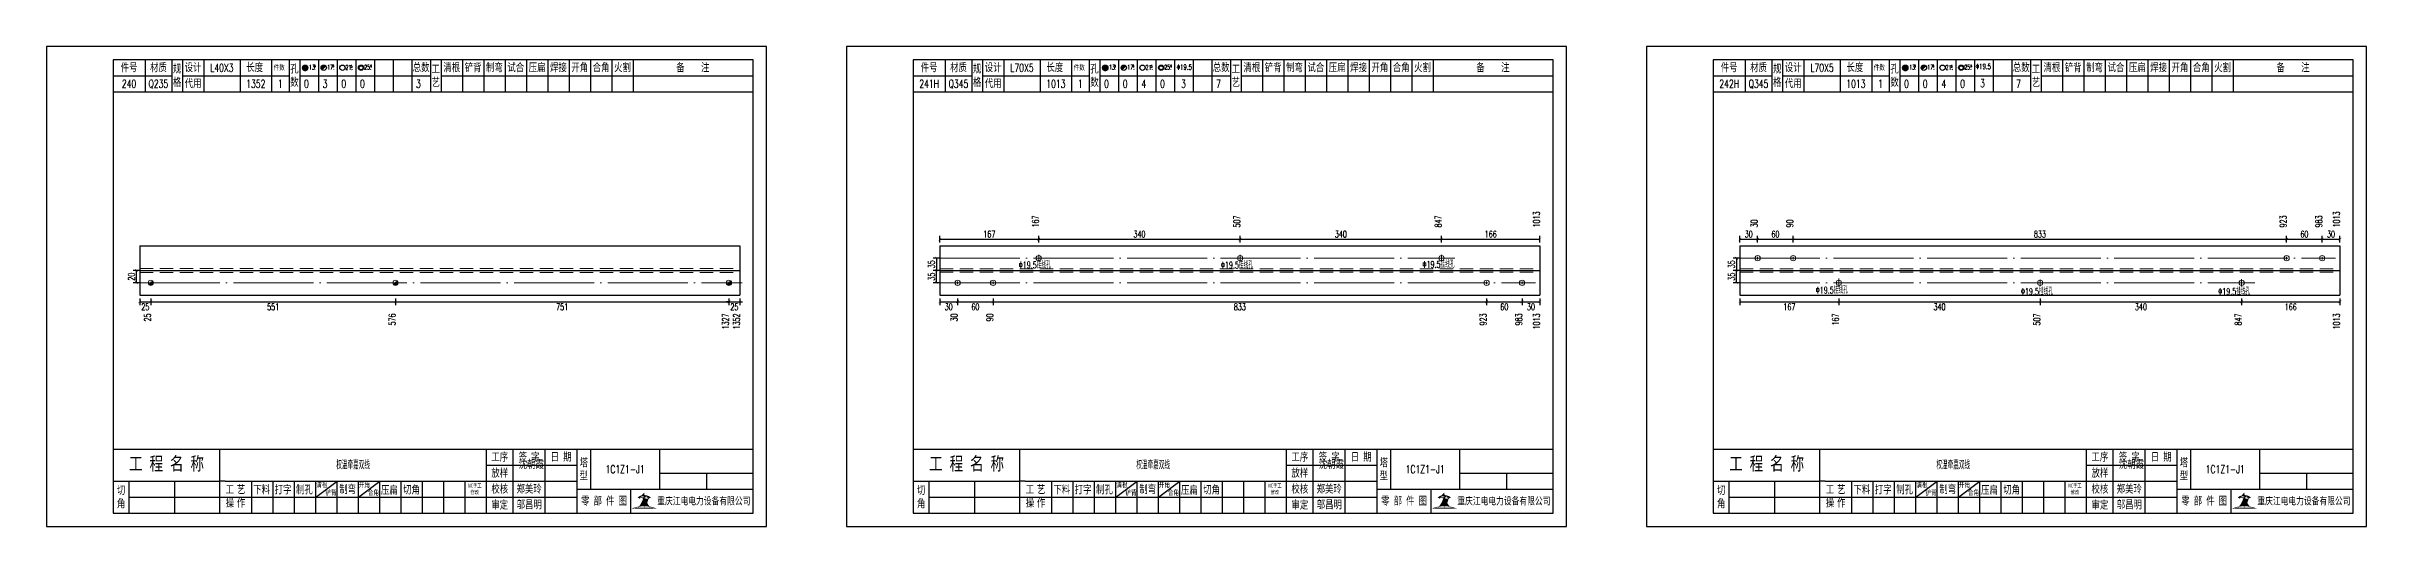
# Model space of a CAD drawing. Header units: millimetres. Extents: x -524 to 9570, y -2481 to 180.
# Drawn here: x 8700 to 9570, y -600 to -420 of the extents above; entities that cross this region are included whole.
import ezdxf
from ezdxf.enums import TextEntityAlignment as Align

# ---------------------------------------------------------------- set-up
doc = ezdxf.new("R2010")
doc.units = ezdxf.units.MM
doc.header["$LTSCALE"] = 20
doc.header["$PDMODE"] = 1
doc.linetypes.add('DASHDOT2X', pattern=[1.75, 1.5, -0.125, 0, -0.125])
doc.linetypes.add('HIDDEN', pattern=[0.375, 0.25, -0.125])
for name, color, linetype, lineweight in [('1', 7, 'Continuous', 25), ('11', 1, 'Continuous', 13), ('12', 7, 'Continuous', 13), ('2', 1, 'HIDDEN', 13), ('5', 7, 'Continuous', 13), ('7', 3, 'DASHDOT2X', 13)]:
    doc.layers.add(name, color=color, linetype=linetype, lineweight=lineweight)
doc.styles.get("Standard").update_dxf_attribs({"font": 'simplex', "width": 0.7, "bigfont": 'gbhzfs.shx'})
doc.styles.add('SYMBOL_TXT', font='txt.shx', dxfattribs={"width": 0.6})
doc.styles.add('TITLE_TXT', font='simplex.shx', dxfattribs={"width": 0.75, "height": 2.5, "bigfont": 'gbhzfs.shx'})
doc.dimstyles.new('dimStyle4', dxfattribs={"dimtxt": 2.5, "dimasz": 1, "dimexe": 1.25, "dimexo": 0, "dimgap": 0.63, "dimtad": 2, "dimzin": 0, "dimdsep": 46, "dimtxsty": 'standard', "dimblk": 'ARCHTICK', "dimblk1": 'ARCHTICK', "dimblk2": 'ARCHTICK', "dimcen": 0.09, "dimadec": 0, "dimazin": 0, "dimtfac": 1, "dimtdec": 1, "dimtix": 1, "dimtmove": 2, "dimatfit": 3, "dimfxl": 0, "dimtolj": 1, "dimtzin": 0, "dimarcsym": 0})
doc.dimstyles.get("Standard").update_dxf_attribs({"dimtxt": 2.5, "dimasz": 1, "dimexe": 1.25, "dimexo": 0, "dimgap": 0.63, "dimtad": 1, "dimzin": 0, "dimdsep": 46, "dimtxsty": 'standard', "dimblk": 'ARCHTICK', "dimblk1": 'ARCHTICK', "dimblk2": 'ARCHTICK', "dimcen": 0.09, "dimadec": 0, "dimazin": 0, "dimtfac": 1, "dimtdec": 1, "dimtix": 1, "dimtmove": 2, "dimatfit": 3, "dimfxl": 0, "dimtolj": 1, "dimtzin": 0, "dimarcsym": 0})
pattern_1 = [(0, (-3, 0), (0, 0.0125), [])]

# ---------------------------------------------------------------- blocks, each defined once
blk = doc.blocks.new('M12_HOLE')
h = blk.add_hatch()
h.set_pattern_fill('LINE', scale=0.1, style=0)
h.set_pattern_definition(pattern_1)
h.paths.add_polyline_path([(-5, 0, 1), (-1, 0, 1)])
at = {"color": 7}
blk.add_circle((-3, 0), 2, dxfattribs=at)
at = {"color": 7, "attachment_point": 1, "style": 'SYMBOL_TXT'}
for s, insert, char_height, width in [('13\\f??|b0|i0|c0|p54;.', (-0.1, 2.1), 3.5, 5.707), ('5', (3.7, 2.3), 1.8, 2.931)]:
    blk.add_mtext(s, dxfattribs=dict(at, insert=insert, char_height=char_height, width=width))
blk = doc.blocks.new('M16_HOLE')
h = blk.add_hatch()
h.set_pattern_fill('LINE', scale=0.1, style=0)
h.set_pattern_definition(pattern_1)
h.paths.add_polyline_path([(-1.6, 1.4, 0.668179), (-5, 0, 0.198912), (-4.4, -1.4)])
at = {"color": 7}
blk.add_circle((-3, 0), 2, dxfattribs=at)
at = {"color": 7, "attachment_point": 1, "style": 'SYMBOL_TXT'}
for s, insert, char_height, width in [('17.', (-0.4, 2.1), 3.5, 6.316), ('5', (3.6, 2.3), 1.8, 1.822)]:
    blk.add_mtext(s, dxfattribs=dict(at, insert=insert, char_height=char_height, width=width))
blk = doc.blocks.new('M20_HOLE')
at = {"color": 7}
blk.add_circle((-3, 0), 2, dxfattribs=at)
at = {"color": 7, "attachment_point": 1, "style": 'SYMBOL_TXT'}
for s, insert, char_height, width in [('21.', (-0.7, 2), 3.5, 6.074), ('5', (3.3, 2), 1.8, 1.458)]:
    blk.add_mtext(s, dxfattribs=dict(at, insert=insert, char_height=char_height, width=width))
blk = doc.blocks.new('M24_HOLE')
at = {"color": 7}
for radius in [2, 1.5]:
    blk.add_circle((-3, 0), radius, dxfattribs=at)
at = {"color": 7, "attachment_point": 1, "style": 'SYMBOL_TXT'}
for s, insert, char_height, width in [('25.', (-0.7, 2.1), 3.5, 2.429), ('5', (3.9, 2.3), 1.8, 1.944)]:
    blk.add_mtext(s, dxfattribs=dict(at, insert=insert, char_height=char_height, width=width))
blk = doc.blocks.new('A$C1E394B87')
for p, q in [((270, 180), (0, 180)), ((0, 180), (0, 0)), ((270, 0), (270, 180)), ((0, 0), (270, 0))]:
    blk.add_line(p, q)
blk = doc.blocks.new('JgCard')
h = blk.add_hatch(color=256)
edge = h.paths.add_edge_path()
edge.add_arc((223.8, -21.85), 29.01, 79.81717, 89.27813)
edge.add_arc((224.53, -21.85), 29.01, 90.72187, 100.18283)
edge.add_arc((224.03, -3.83), 11.51, 89.30709, 113.69599, ccw=False)
edge.add_arc((224.31, -3.83), 11.51, 66.30401, 90.69291, ccw=False)
edge = h.paths.add_edge_path()
edge.add_arc((233.03, 13.18), 8.87, 191.52082, 219.69652)
edge.add_arc((215.3, 13.18), 8.87, 320.30348, 348.47918)
edge.add_arc((214.03, 11.43), 10.13, 338.13012, 359.91542)
edge.add_arc((234.3, 11.43), 10.13, 180.08458, 201.86988)
edge.add_line((225.94, 10.91), (225.66, 10.36))
edge.add_arc((224.17, 7.85), 3.96, 91.41975, 127.48272)
edge.add_arc((215.3, 13.18), 8.87, 351.08601, 357.28671)
edge.add_line((222.4, 10.91), (222.68, 10.36))
edge.add_line((222.68, 10.36), (221.77, 10.86))
edge.add_line((225.66, 10.36), (226.57, 10.86))
edge.add_arc((224.23, 7.88), 3.54, 93.80568, 121.28944)
edge.add_arc((224.1, 7.88), 3.54, 58.71056, 86.19432)
edge.add_arc((224.17, 7.85), 3.96, 52.53024, 88.60436)
edge.add_arc((233.03, 13.18), 8.87, 182.71329, 188.91372)
edge.add_line((224.17, 11.45), (224.17, 11.42))
blk.add_hatch(color=256).paths.add_polyline_path([(224.17, 11.42, 0.095344), (224.9, 7.66, -0.02858), (226.2, 7.52, -0.123563), (224.34, 11.41, -0.120499), (225.94, 10.91), (225.66, 10.36), (226.57, 10.86, 0.540242), (226.58, 10.99, 0.158716), (224.26, 11.81, -0.027061), (224.17, 12.76, -0.027062), (224.07, 11.81, 0.158666), (221.76, 10.99, 0.540176), (221.77, 10.86, -0.000006), (221.77, 10.86), (222.68, 10.36), (222.4, 10.91, -0.120499), (224, 11.41, -0.123563), (222.13, 7.52, -0.02858), (223.44, 7.66, 0.095344)])
for p, q in [((265, 175), (25, 175)), ((25, 175), (25, 5)), ((37, 175), (37, 163)), ((47, 175), (47, 163)), ((51, 175), (51, 163)), ((59, 175), (59, 163)), ((72.61, 175), (72.61, 163)), ((84.44, 175), (84.44, 163)), ((91, 175), (91, 163)), ((95, 175), (95, 163)), ((102, 175), (102, 163)), ((109, 175), (109, 163)), ((116, 175), (116, 163)), ((123, 175), (123, 163)), ((130, 175), (130, 163)), ((137, 175), (137, 163)), ((144, 175), (144, 163)), ((148, 175), (148, 163)), ((156, 175), (156, 163)), ((164, 175), (164, 163)), ((172, 175), (172, 163)), ((180, 175), (180, 163)), ((188, 175), (188, 163)), ((196, 175), (196, 163)), ((204, 175), (204, 163)), ((212, 175), (212, 163)), ((220, 175), (220, 163)), ((265, 5), (265, 175)), ((25, 169), (47, 169)), ((51, 169), (91, 169)), ((95, 169), (144, 169)), ((148, 169), (265, 169)), ((25, 163), (265, 163)), ((25, 29), (265, 29)), ((65, 17), (65, 29)), ((165, 5), (165, 29)), ((175, 5), (175, 29)), ((187, 5), (187, 29)), ((199, 5), (199, 29)), ((204, 29), (204, 14)), ((230, 14), (230, 29)), ((165, 23), (199, 23)), ((230, 20), (265, 20)), ((247.5, 20), (247.5, 14)), ((25, 17), (65, 17)), ((31, 5), (31, 17)), ((31, 11), (65, 11)), ((48, 17), (48, 5)), ((65, 5), (65, 17)), ((67, 17), (65, 17)), ((65, 11), (165, 11)), ((67, 17), (165, 17)), ((77, 5), (77, 17)), ((85, 5), (85, 17)), ((93, 5), (93, 17)), ((101, 5), (101, 17)), ((101, 11), (109, 17)), ((109, 5), (109, 17)), ((117, 5), (117, 17)), ((117, 11), (125, 17)), ((125, 5), (125, 17)), ((133, 5), (133, 17)), ((141, 5), (141, 17)), ((149, 5), (149, 17)), ((157, 5), (157, 17)), ((165, 17), (199, 17)), ((165, 11), (199, 11)), ((199, 14), (265, 14)), ((219.08, 14), (219.08, 5)), ((25, 5), (265, 5))]:
    blk.add_line(p, q)
blk.add_lwpolyline([(96.03, 171.99, -1), (98.03, 171.99, -1)], format="xyb", close=True)
for p in [(65.81, 166), (145, 96)]:
    blk.add_point(p)
blk.add_blockref('A$C1E394B87', (0, 0))
at = {"xscale": 0.5, "yscale": 0.5, "zscale": 0.5}
for name, p in [('M12_HOLE', (98.53, 171.99)), ('M16_HOLE', (105.5, 172)), ('M20_HOLE', (112.5, 172)), ('M24_HOLE', (119.5, 172))]:
    blk.add_blockref(name, p, dxfattribs=at)
at = {"attachment_point": 5, "style": 'TITLE_TXT'}
for s, insert, char_height, width in [('{\\fSimHei|b0|i0|c134|p2;件号}', (31, 172), 3, 15), ('{\\fSimHei|b0|i0|c134|p2;材质}', (42, 172), 3, 8), ('{\\fSimHei|b0|i0|c134|p2;设计}', (55, 172), 3, 8), ('{\\fSimHei|b0|i0|c134|p2;长度}', (78.12, 172.05), 3, 8), ('{\\fSimHei|b0|i0|c134|p2;总数}', (140.5, 172), 3, 7), ('{\\fSimHei|b0|i0|c134|p2;清根}', (152, 172), 3, 8), ('{\\fSimHei|b0|i0|c134|p2;铲背}', (160, 172), 3, 8), ('{\\fSimHei|b0|i0|c134|p2;制弯}', (168, 172), 3, 8), ('{\\fSimHei|b0|i0|c134|p2;试合}', (176, 172), 3, 8), ('{\\fSimHei|b0|i0|c134|p2;压扁}', (184, 172), 3, 8), ('{\\fSimHei|b0|i0|c134|p2;焊接}', (192, 172), 3, 8), ('{\\fSimHei|b0|i0|c134|p2;开角}', (200, 172), 3, 8), ('{\\fSimHei|b0|i0|c134|p2;合角}', (208, 172), 3, 8), ('{\\fSimHei|b0|i0|c134|p2;火割}', (216, 172), 3, 8), ('{\\fSimHei|b0|i0|c134|p2;备    注}', (242.4, 171.98), 3, 22), ('{\\fSimHei|b0|i0|c134|p2;规格}', (49, 169), 3, 4), ('{\\fSimHei|b0|i0|c134|p2;代用}', (55, 166), 3, 8), ('{\\fSimHei|b0|i0|c134|p2;件数}', (87.3, 172), 2, 8.8244), ('{\\fSimHei|b0|i0|c134|p2;孔数}', (93, 169), 3, 4), ('{\\fSimHei|b0|i0|c134|p2;工\\P艺}', (146, 169), 3, 4), ('{\\fSimHei|b0|i0|c134|p2;工 程 名 称}', (45.04, 23.34), 5, 47.3333), ('{\\fSimHei|b0|i0|c134|p2;工序}', (170, 26), 3, 10), ('{\\fSimHei|b0|i0|c134|p2;签 字}', (181, 26), 3, 12), ('{\\fSimHei|b0|i0|c134|p2;日 期}', (193, 26), 3, 12), ('{\\fSimHei|b0|i0|c134|p2;放样}', (170, 20), 3, 10), ('{\\fSimHei|b0|i0|c134|p2;^I沈朝霞}', (181.05, 23.28), 3, 12), ('{\\fSimHei|b0|i0|c134|p2;塔\\P型}', (201.5, 21.5), 3, 5), ('{\\fSimHei|b0|i0|c134|p2;切\\P角}', (28, 11), 3, 6), ('{\\fSimHei|b0|i0|c134|p2;工\\P操}', (68.78, 11.3), 3, 6), ('{\\fSimHei|b0|i0|c134|p2;艺\\P作}', (73.01, 11.3), 3, 6), ('{\\fSimHei|b0|i0|c134|p2;下料}', (80.74, 13.75), 3, 8), ('{\\fSimHei|b0|i0|c134|p2;打字}', (88.74, 13.75), 3, 8), ('{\\fSimHei|b0|i0|c134|p2;制孔}', (96.74, 13.75), 3, 8), ('{\\fSimHei|b0|i0|c134|p2;清根}', (103.31, 15.56), 2, 8), ('{\\fSimHei|b0|i0|c134|p2;铲背}', (106.7, 12.58), 2, 8), ('{\\fSimHei|b0|i0|c134|p2;制弯}', (112.95, 13.87), 3, 8), ('{\\fSimHei|b0|i0|c134|p2;开角}', (119.21, 15.54), 2, 8), ('{\\fSimHei|b0|i0|c134|p2;合角}', (122.6, 12.68), 2, 8), ('{\\fSimHei|b0|i0|c134|p2;压扁}', (128.59, 13.57), 3, 8), ('{\\fSimHei|b0|i0|c134|p2;切角}', (136.9, 13.69), 3, 8), ('{\\fSimHei|b0|i0|c134|p2;NC手工修改}', (160.63, 14.06), 1.5, 6.2041), ('{\\fSimHei|b0|i0|c134|p2;校核}', (170, 14), 3, 10), ('{\\fSimHei|b0|i0|c134|p2;审定}', (170, 8), 3, 10), ('{\\fSimHei|b0|i0|c134|p2;郑美玲}', (181, 14), 3, 12), ('{\\fSimHei|b0|i0|c134|p2;邬昌明}', (181.04, 8.12), 3, 12), ('{\\fSimHei|b0|i0|c134|p2;零 部 件 图}', (209.08, 9.5), 3, 30.7613), ('{\\fSimHei|b0|i0|c134|p2;重庆江电电力设备有限公司}', (246.51, 9.48), 2.772, 63.294)]:
    blk.add_mtext(s, dxfattribs=dict(at, insert=insert, char_height=char_height, width=width))
blk = doc.blocks.new('M16')
for p, q in [((-0.71, -0.71), (0.71, 0.71)), ((-0.4, 0), (0.4, 0)), ((0, 0.4), (0, -0.4))]:
    blk.add_line(p, q)
blk.add_circle((0, 0), 1)
for radius in [0.8, 0.6, 0.4, 0.2]:
    blk.add_arc((0, 0), radius, 225, 45)
blk = doc.blocks.new('_ArchTick')
at = {"color": 0, "linetype": 'ByBlock', "const_width": 0.15}
blk.add_lwpolyline([(-0.5, -0.5), (0.5, 0.5)], dxfattribs=at)
blk = doc.blocks.new('*D613')
at = {"layer": '11', "color": 0, "lineweight": -2}
for p, q in [((8735, -514.5), (8735, -517)), ((8735, -515.75), (8739.16, -515.75)), ((8739.16, -514.5), (8739.16, -517))]:
    blk.add_line(p, q, dxfattribs=at)
at = {"layer": 'Defpoints', "color": 0}
for p in [(8735, -514.5), (8739.16, -514.5), (8739.16, -515.75)]:
    blk.add_point(p, dxfattribs=at)
at = {"layer": '11', "color": 0, "lineweight": -2, "rotation": 180}
blk.add_blockref('_ArchTick', (8735, -515.75), dxfattribs=at)
at = {"layer": '11', "color": 0, "lineweight": -2}
blk.add_blockref('_ArchTick', (8739.16, -515.75), dxfattribs=at)
at = {"layer": '11', "color": 0, "insert": (8737.08, -517.63), "char_height": 2.5, "attachment_point": 5}
blk.add_mtext('\\A1;25', dxfattribs=at)
blk = doc.blocks.new('*D614')
at = {"layer": '11', "color": 0, "lineweight": -2}
for p, q in [((8739.16, -514.5), (8739.16, -517)), ((8739.16, -515.75), (8830.89, -515.75)), ((8830.89, -514.5), (8830.89, -517))]:
    blk.add_line(p, q, dxfattribs=at)
at = {"layer": 'Defpoints', "color": 0}
for p in [(8739.16, -514.5), (8830.89, -514.5), (8830.89, -515.75)]:
    blk.add_point(p, dxfattribs=at)
at = {"layer": '11', "color": 0, "lineweight": -2, "rotation": 180}
blk.add_blockref('_ArchTick', (8739.16, -515.75), dxfattribs=at)
at = {"layer": '11', "color": 0, "lineweight": -2}
blk.add_blockref('_ArchTick', (8830.89, -515.75), dxfattribs=at)
at = {"layer": '11', "color": 0, "insert": (8785.03, -517.63), "char_height": 2.5, "attachment_point": 5}
blk.add_mtext('\\A1;551', dxfattribs=at)
blk = doc.blocks.new('*D615')
at = {"layer": '11', "color": 0, "lineweight": -2}
for p, q in [((8830.89, -514.5), (8830.89, -517)), ((8830.89, -515.75), (8955.91, -515.75)), ((8955.91, -514.5), (8955.91, -517))]:
    blk.add_line(p, q, dxfattribs=at)
at = {"layer": 'Defpoints', "color": 0}
for p in [(8830.89, -514.5), (8955.91, -514.5), (8955.91, -515.75)]:
    blk.add_point(p, dxfattribs=at)
at = {"layer": '11', "color": 0, "lineweight": -2, "rotation": 180}
blk.add_blockref('_ArchTick', (8830.89, -515.75), dxfattribs=at)
at = {"layer": '11', "color": 0, "lineweight": -2}
blk.add_blockref('_ArchTick', (8955.91, -515.75), dxfattribs=at)
at = {"layer": '11', "color": 0, "insert": (8893.4, -517.63), "char_height": 2.5, "attachment_point": 5}
blk.add_mtext('\\A1;751', dxfattribs=at)
blk = doc.blocks.new('*D616')
at = {"layer": '11', "color": 0, "lineweight": -2}
for p, q in [((8955.91, -515.75), (8954.91, -515.75)), ((8955.91, -514.5), (8955.91, -517)), ((8955.91, -515.75), (8960, -515.75)), ((8960, -514.5), (8960, -517)), ((8960, -515.75), (8961, -515.75))]:
    blk.add_line(p, q, dxfattribs=at)
at = {"layer": 'Defpoints', "color": 0}
for p in [(8955.91, -514.5), (8960, -514.5), (8960, -515.75)]:
    blk.add_point(p, dxfattribs=at)
at = {"layer": '11', "color": 0, "lineweight": -2}
blk.add_blockref('_ArchTick', (8955.91, -515.75), dxfattribs=at)
at = {"layer": '11', "color": 0, "lineweight": -2, "rotation": 180}
blk.add_blockref('_ArchTick', (8960, -515.75), dxfattribs=at)
at = {"layer": '11', "color": 0, "insert": (8957.96, -517.63), "char_height": 2.5, "attachment_point": 5}
blk.add_mtext('\\A1;25', dxfattribs=at)
blk = doc.blocks.new('M20')
for p, q in [((-0.5, 0), (0.5, 0)), ((0, -0.5), (0, 0.5))]:
    blk.add_line(p, q)
blk.add_circle((0, 0), 1)
blk = doc.blocks.new('*D618')
at = {"layer": '11', "color": 0, "lineweight": -2}
for p, q in [((9035, -514.5), (9035, -517)), ((9035, -515.75), (9041.66, -515.75)), ((9041.66, -514.5), (9041.66, -517))]:
    blk.add_line(p, q, dxfattribs=at)
at = {"layer": 'Defpoints', "color": 0}
for p in [(9035, -514.5), (9041.66, -514.5), (9041.66, -515.75)]:
    blk.add_point(p, dxfattribs=at)
at = {"layer": '11', "color": 0, "lineweight": -2, "rotation": 180}
blk.add_blockref('_ArchTick', (9035, -515.75), dxfattribs=at)
at = {"layer": '11', "color": 0, "lineweight": -2}
blk.add_blockref('_ArchTick', (9041.66, -515.75), dxfattribs=at)
at = {"layer": '11', "color": 0, "insert": (9038.33, -517.63), "char_height": 2.5, "attachment_point": 5}
blk.add_mtext('\\A1;30', dxfattribs=at)
blk = doc.blocks.new('*D619')
at = {"layer": '11', "color": 0, "lineweight": -2}
for p, q in [((9041.66, -514.5), (9041.66, -517)), ((9041.66, -515.75), (9054.99, -515.75)), ((9054.99, -514.5), (9054.99, -517))]:
    blk.add_line(p, q, dxfattribs=at)
at = {"layer": 'Defpoints', "color": 0}
for p in [(9041.66, -514.5), (9054.99, -514.5), (9054.99, -515.75)]:
    blk.add_point(p, dxfattribs=at)
at = {"layer": '11', "color": 0, "lineweight": -2, "rotation": 180}
blk.add_blockref('_ArchTick', (9041.66, -515.75), dxfattribs=at)
at = {"layer": '11', "color": 0, "lineweight": -2}
blk.add_blockref('_ArchTick', (9054.99, -515.75), dxfattribs=at)
at = {"layer": '11', "color": 0, "insert": (9048.33, -517.63), "char_height": 2.5, "attachment_point": 5}
blk.add_mtext('\\A1;60', dxfattribs=at)
blk = doc.blocks.new('*D620')
at = {"layer": '11', "color": 0, "lineweight": -2}
for p, q in [((9054.99, -514.5), (9054.99, -517)), ((9054.99, -515.75), (9240.01, -515.75)), ((9240.01, -514.5), (9240.01, -517))]:
    blk.add_line(p, q, dxfattribs=at)
at = {"layer": 'Defpoints', "color": 0}
for p in [(9054.99, -514.5), (9240.01, -514.5), (9240.01, -515.75)]:
    blk.add_point(p, dxfattribs=at)
at = {"layer": '11', "color": 0, "lineweight": -2, "rotation": 180}
blk.add_blockref('_ArchTick', (9054.99, -515.75), dxfattribs=at)
at = {"layer": '11', "color": 0, "lineweight": -2}
blk.add_blockref('_ArchTick', (9240.01, -515.75), dxfattribs=at)
at = {"layer": '11', "color": 0, "insert": (9147.5, -517.63), "char_height": 2.5, "attachment_point": 5}
blk.add_mtext('\\A1;833', dxfattribs=at)
blk = doc.blocks.new('*D621')
at = {"layer": '11', "color": 0, "lineweight": -2}
for p, q in [((9240.01, -514.5), (9240.01, -517)), ((9240.01, -515.75), (9253.34, -515.75)), ((9253.34, -514.5), (9253.34, -517))]:
    blk.add_line(p, q, dxfattribs=at)
at = {"layer": 'Defpoints', "color": 0}
for p in [(9240.01, -514.5), (9253.34, -514.5), (9253.34, -515.75)]:
    blk.add_point(p, dxfattribs=at)
at = {"layer": '11', "color": 0, "lineweight": -2, "rotation": 180}
blk.add_blockref('_ArchTick', (9240.01, -515.75), dxfattribs=at)
at = {"layer": '11', "color": 0, "lineweight": -2}
blk.add_blockref('_ArchTick', (9253.34, -515.75), dxfattribs=at)
at = {"layer": '11', "color": 0, "insert": (9246.67, -517.63), "char_height": 2.5, "attachment_point": 5}
blk.add_mtext('\\A1;60', dxfattribs=at)
blk = doc.blocks.new('*D622')
at = {"layer": '11', "color": 0, "lineweight": -2}
for p, q in [((9253.34, -514.5), (9253.34, -517)), ((9253.34, -515.75), (9260, -515.75)), ((9260, -514.5), (9260, -517))]:
    blk.add_line(p, q, dxfattribs=at)
at = {"layer": 'Defpoints', "color": 0}
for p in [(9253.34, -514.5), (9260, -514.5), (9260, -515.75)]:
    blk.add_point(p, dxfattribs=at)
at = {"layer": '11', "color": 0, "lineweight": -2, "rotation": 180}
blk.add_blockref('_ArchTick', (9253.34, -515.75), dxfattribs=at)
at = {"layer": '11', "color": 0, "lineweight": -2}
blk.add_blockref('_ArchTick', (9260, -515.75), dxfattribs=at)
at = {"layer": '11', "color": 0, "insert": (9256.67, -517.63), "char_height": 2.5, "attachment_point": 5}
blk.add_mtext('\\A1;30', dxfattribs=at)
blk = doc.blocks.new('*D628')
at = {"layer": '1', "color": 0, "lineweight": -2}
for p, q in [((9034.75, -499.375), (9032.5, -499.375)), ((9034.75, -504), (9032.5, -504)), ((9033.75, -499.375), (9033.75, -504))]:
    blk.add_line(p, q, dxfattribs=at)
at = {"layer": 'Defpoints', "color": 0}
for p in [(9033.75, -504), (9034.75, -499.375), (9034.75, -504)]:
    blk.add_point(p, dxfattribs=at)
at = {"layer": '1', "color": 0, "lineweight": -2}
for p, rotation in [((9033.75, -499.375), 90), ((9033.75, -504), 270)]:
    blk.add_blockref('_ArchTick', p, dxfattribs=dict(at, rotation=rotation))
at = {"layer": '1', "color": 0, "insert": (9031.87, -501.6875), "char_height": 2.5, "attachment_point": 5, "rotation": 90}
blk.add_mtext('\\A1;35', dxfattribs=at)
blk = doc.blocks.new('*D629')
at = {"layer": '11', "color": 0, "lineweight": -2}
for p, q in [((9335, -514.5), (9335, -517)), ((9335, -515.75), (9372.09, -515.75)), ((9372.09, -514.5), (9372.09, -517))]:
    blk.add_line(p, q, dxfattribs=at)
at = {"layer": 'Defpoints', "color": 0}
for p in [(9335, -514.5), (9372.09, -514.5), (9372.09, -515.75)]:
    blk.add_point(p, dxfattribs=at)
at = {"layer": '11', "color": 0, "lineweight": -2, "rotation": 180}
blk.add_blockref('_ArchTick', (9335, -515.75), dxfattribs=at)
at = {"layer": '11', "color": 0, "lineweight": -2}
blk.add_blockref('_ArchTick', (9372.09, -515.75), dxfattribs=at)
at = {"layer": '11', "color": 0, "insert": (9353.55, -517.63), "char_height": 2.5, "attachment_point": 5}
blk.add_mtext('\\A1;167', dxfattribs=at)
blk = doc.blocks.new('*D630')
at = {"layer": '11', "color": 0, "lineweight": -2}
for p, q in [((9372.09, -514.5), (9372.09, -517)), ((9372.09, -515.75), (9447.61, -515.75)), ((9447.61, -514.5), (9447.61, -517))]:
    blk.add_line(p, q, dxfattribs=at)
at = {"layer": 'Defpoints', "color": 0}
for p in [(9372.09, -514.5), (9447.61, -514.5), (9447.61, -515.75)]:
    blk.add_point(p, dxfattribs=at)
at = {"layer": '11', "color": 0, "lineweight": -2, "rotation": 180}
blk.add_blockref('_ArchTick', (9372.09, -515.75), dxfattribs=at)
at = {"layer": '11', "color": 0, "lineweight": -2}
blk.add_blockref('_ArchTick', (9447.61, -515.75), dxfattribs=at)
at = {"layer": '11', "color": 0, "insert": (9409.85, -517.63), "char_height": 2.5, "attachment_point": 5}
blk.add_mtext('\\A1;340', dxfattribs=at)
blk = doc.blocks.new('*D631')
at = {"layer": '11', "color": 0, "lineweight": -2}
for p, q in [((9447.61, -514.5), (9447.61, -517)), ((9447.61, -515.75), (9523.13, -515.75)), ((9523.13, -514.5), (9523.13, -517))]:
    blk.add_line(p, q, dxfattribs=at)
at = {"layer": 'Defpoints', "color": 0}
for p in [(9447.61, -514.5), (9523.13, -514.5), (9523.13, -515.75)]:
    blk.add_point(p, dxfattribs=at)
at = {"layer": '11', "color": 0, "lineweight": -2, "rotation": 180}
blk.add_blockref('_ArchTick', (9447.61, -515.75), dxfattribs=at)
at = {"layer": '11', "color": 0, "lineweight": -2}
blk.add_blockref('_ArchTick', (9523.13, -515.75), dxfattribs=at)
at = {"layer": '11', "color": 0, "insert": (9485.37, -517.63), "char_height": 2.5, "attachment_point": 5}
blk.add_mtext('\\A1;340', dxfattribs=at)
blk = doc.blocks.new('*D632')
at = {"layer": '11', "color": 0, "lineweight": -2}
for p, q in [((9523.13, -514.5), (9523.13, -517)), ((9523.13, -515.75), (9560, -515.75)), ((9560, -514.5), (9560, -517))]:
    blk.add_line(p, q, dxfattribs=at)
at = {"layer": 'Defpoints', "color": 0}
for p in [(9523.13, -514.5), (9560, -514.5), (9560, -515.75)]:
    blk.add_point(p, dxfattribs=at)
at = {"layer": '11', "color": 0, "lineweight": -2, "rotation": 180}
blk.add_blockref('_ArchTick', (9523.13, -515.75), dxfattribs=at)
at = {"layer": '11', "color": 0, "lineweight": -2}
blk.add_blockref('_ArchTick', (9560, -515.75), dxfattribs=at)
at = {"layer": '11', "color": 0, "insert": (9541.56, -517.63), "char_height": 2.5, "attachment_point": 5}
blk.add_mtext('\\A1;166', dxfattribs=at)
blk = doc.blocks.new('*D639')
at = {"layer": '1', "color": 0, "lineweight": -2}
for p, q in [((9334.75, -499.375), (9332.5, -499.375)), ((9334.75, -504), (9332.5, -504)), ((9333.75, -499.375), (9333.75, -504))]:
    blk.add_line(p, q, dxfattribs=at)
at = {"layer": 'Defpoints', "color": 0}
for p in [(9333.75, -504), (9334.75, -499.375), (9334.75, -504)]:
    blk.add_point(p, dxfattribs=at)
at = {"layer": '1', "color": 0, "lineweight": -2}
for p, rotation in [((9333.75, -499.375), 90), ((9333.75, -504), 270)]:
    blk.add_blockref('_ArchTick', p, dxfattribs=dict(at, rotation=rotation))
at = {"layer": '1', "color": 0, "insert": (9331.87, -501.6875), "char_height": 2.5, "attachment_point": 5, "rotation": 90}
blk.add_mtext('\\A1;35', dxfattribs=at)

msp = doc.modelspace()

# ---------------------------------------------------------------- linework, layer by layer
at = {"layer": '1'}
for p, q in [((8735, -494.75), (8735, -513.25)), ((8735, -494.75), (8960, -494.75)), ((8960, -494.75), (8960, -513.25)), ((9035, -494.75), (9035, -513.25)), ((9035, -494.75), (9260, -494.75)), ((9260, -494.75), (9260, -513.25)), ((9335, -494.75), (9335, -513.25)), ((9335, -494.75), (9560, -494.75)), ((9560, -494.75), (9560, -513.25)), ((8735, -504), (8960, -504)), ((9035, -504), (9260, -504)), ((9335, -504), (9560, -504)), ((8735, -513.25), (8960, -513.25)), ((9035, -513.25), (9260, -513.25)), ((9335, -513.25), (9560, -513.25))]:
    msp.add_line(p, q, dxfattribs=at)
at = {"layer": '2'}
for p, q in [((8735, -503.306), (8960, -503.306)), ((9035, -503.339), (9260, -503.339)), ((9335, -503.339), (9560, -503.339)), ((8735, -504.694), (8960, -504.694)), ((9035, -504.661), (9260, -504.661)), ((9335, -504.661), (9560, -504.661))]:
    msp.add_line(p, q, dxfattribs=at)
at = {"layer": '5'}
for p, q in [((9070.9, -499.375), (9073.286, -499.375)), ((9072.093, -500.568), (9072.093, -498.182)), ((9146.313, -499.375), (9148.909, -499.375)), ((9147.611, -500.673), (9147.611, -498.077)), ((9221.849, -499.375), (9224.41, -499.375)), ((9223.129, -500.656), (9223.129, -498.094)), ((9370.47, -508.625), (9373.716, -508.625)), ((9372.093, -510.248), (9372.093, -507.002)), ((9446.353, -508.625), (9448.869, -508.625)), ((9447.611, -509.883), (9447.611, -507.367)), ((9521.76, -508.625), (9524.499, -508.625)), ((9523.129, -509.994), (9523.129, -507.256))]:
    msp.add_line(p, q, dxfattribs=at)
for centre in [(9072.093, -499.375), (9147.611, -499.375), (9223.129, -499.375), (9372.093, -508.625), (9447.611, -508.625), (9523.129, -508.625)]:
    msp.add_circle(centre, 1, dxfattribs=at)
at = {"layer": '7'}
for p, q in [((9035, -499.375), (9228.129, -499.375)), ((9335, -499.375), (9558.337, -499.375)), ((8735, -508.625), (8960.912, -508.625)), ((9035, -508.625), (9258.337, -508.625)), ((9335, -508.625), (9528.129, -508.625))]:
    msp.add_line(p, q, dxfattribs=at)

# ---------------------------------------------------------------- block references
at = {"layer": '1'}
for p in [(8700, -600), (9000, -600), (9300, -600)]:
    msp.add_blockref('JgCard', p, dxfattribs=at)
at = {"layer": '5'}
for name, p in [('M20', (9341.663, -499.375)), ('M20', (9354.99, -499.375)), ('M20', (9540.01, -499.375)), ('M20', (9553.337, -499.375)), ('M16', (8739.162, -508.625)), ('M16', (8830.889, -508.625)), ('M16', (8955.912, -508.625)), ('M20', (9041.663, -508.625)), ('M20', (9054.99, -508.625)), ('M20', (9240.01, -508.625)), ('M20', (9253.337, -508.625))]:
    msp.add_blockref(name, p, dxfattribs=at)

# ---------------------------------------------------------------- texts
at = {"layer": '1', "width": 0.7}
for s, p in [('240', (8731, -434)), ('Q235', (8742, -434)), ('L40X3', (8765.805, -428)), ('1352', (8778.523, -434)), ('1', (8787.718, -434)), ('0', (8797.5, -434)), ('3', (8804.5, -434)), ('0', (8811.5, -434)), ('0', (8818.5, -434)), ('3', (8839.5, -434)), ('241H', (9031, -434)), ('Q345', (9042, -434)), ('L70X5', (9065.805, -428)), ('1013', (9078.523, -434)), ('1', (9087.718, -434)), ('0', (9097.5, -434)), ('0', (9104.5, -434)), ('4', (9111.5, -434)), ('0', (9118.5, -434)), ('3', (9126.373, -434.064)), ('7', (9139.5, -434)), ('242H', (9331, -434)), ('Q345', (9342, -434)), ('L70X5', (9365.805, -428)), ('1013', (9378.523, -434)), ('1', (9387.718, -434)), ('0', (9397.5, -434)), ('0', (9404.5, -434)), ('4', (9411.5, -434)), ('0', (9418.5, -434)), ('3', (9425.982, -433.832)), ('7', (9439.5, -434)), ('权温牵嘉双线', (8815, -577)), ('1C1Z1-J1', (8917, -578.5)), ('权温牵嘉双线', (9115, -577)), ('1C1Z1-J1', (9217, -578.5)), ('权温牵嘉双线', (9415, -577)), ('1C1Z1-J1', (9517, -578.5))]:
    msp.add_text(s, height=3, dxfattribs=at).set_placement(p, align=Align.MIDDLE_CENTER)
for s, p in [('167', (9072.093, -487.875)), ('507', (9147.611, -487.875)), ('847', (9223.129, -487.875)), ('1013', (9260, -487.875)), ('30', (9341.663, -487.875)), ('90', (9354.99, -487.875)), ('923', (9540.01, -487.875)), ('983', (9553.337, -487.875)), ('1013', (9560, -487.875))]:
    msp.add_text(s, height=2.5, rotation=90, dxfattribs=at).set_placement(p)
for s, p in [('25', (8739.162, -520.125)), ('576', (8830.889, -520.125)), ('1327', (8955.912, -520.125)), ('1352', (8960, -520.125)), ('30', (9041.663, -520.125)), ('90', (9054.99, -520.125)), ('923', (9240.01, -520.125)), ('983', (9253.337, -520.125)), ('1013', (9260, -520.125)), ('167', (9372.093, -520.125)), ('507', (9447.611, -520.125)), ('847', (9523.129, -520.125)), ('1013', (9560, -520.125))]:
    msp.add_text(s, height=2.5, rotation=90, dxfattribs=at).set_placement(p, align=Align.RIGHT)
at = {"layer": '12'}
for s, height, width, p in [('Φ19.5', 2, 0.6, (9123.853, -428.745)), ('Φ19.5', 2, 0.6, (9423.462, -428.513)), ('Φ19.5挂线孔', 2.5, 0.7, (9064.61, -503.181)), ('Φ19.5挂线孔', 2.5, 0.7, (9140.402, -503.193)), ('Φ19.5挂线孔', 2.5, 0.7, (9215.991, -502.955)), ('Φ19.5挂线孔', 2.5, 0.7, (9363.467, -512.595)), ('Φ19.5挂线孔', 2.5, 0.7, (9440.405, -513.092)), ('Φ19.5挂线孔', 2.5, 0.7, (9514.375, -513.092))]:
    msp.add_text(s, height=height, dxfattribs=dict(at, width=width)).set_placement(p)

# ---------------------------------------------------------------- dimensions: what is measured, and where the dimension line sits
at = {"layer": '1'}
for base, p1, p2, text in [((8733.75, -504), (8734.75, -508.625), (8734.75, -504), '20'), ((9033.75, -504), (9034.75, -508.625), (9034.75, -504), '35'), ((9333.75, -504), (9334.75, -508.625), (9334.75, -504), '35')]:
    msp.add_linear_dim(base=base, p1=p1, p2=p2, angle=90, text=text, dimstyle='standard', override={"dimtxt": 2.5}, dxfattribs=at).render()
for base, p1, p2, picture, middle in [((9033.75, -504), (9034.75, -499.375), (9034.75, -504), '*D628', (9031.87, -501.687)), ((9333.75, -504), (9334.75, -499.375), (9334.75, -504), '*D639', (9331.87, -501.687))]:
    dim = msp.add_linear_dim(base=base, p1=p1, p2=p2, angle=90, text='35', dimstyle='standard', override={"dimtxt": 2.5}, dxfattribs=at)
    dim.commit()
    dim.dimension.update_dxf_attribs({"geometry": picture, "text_midpoint": middle})
at = {"layer": '11'}
for base, p1, p2, text in [((9072.093, -492.25), (9035, -493.5), (9072.093, -493.5), '167'), ((9147.611, -492.25), (9072.093, -493.5), (9147.611, -493.5), '340'), ((9223.129, -492.25), (9147.611, -493.5), (9223.129, -493.5), '340'), ((9260, -492.25), (9223.129, -493.5), (9260, -493.5), '166'), ((9341.663, -492.25), (9335, -493.5), (9341.663, -493.5), '30'), ((9354.99, -492.25), (9341.663, -493.5), (9354.99, -493.5), '60'), ((9540.01, -492.25), (9354.99, -493.5), (9540.01, -493.5), '833'), ((9553.337, -492.25), (9540.01, -493.5), (9553.337, -493.5), '60'), ((9560, -492.25), (9553.337, -493.5), (9560, -493.5), '30')]:
    msp.add_linear_dim(base=base, p1=p1, p2=p2, text=text, dimstyle='standard', override={"dimtxt": 2.5}, dxfattribs=at).render()
for base, p1, p2, text, picture, middle in [((8739.162, -515.75), (8735, -514.5), (8739.162, -514.5), '25', '*D613', (8737.081, -517.63)), ((8830.889, -515.75), (8739.162, -514.5), (8830.889, -514.5), '551', '*D614', (8785.026, -517.63)), ((8955.912, -515.75), (8830.889, -514.5), (8955.912, -514.5), '751', '*D615', (8893.401, -517.63)), ((8960, -515.75), (8955.912, -514.5), (8960, -514.5), '25', '*D616', (8957.956, -517.63)), ((9041.663, -515.75), (9035, -514.5), (9041.663, -514.5), '30', '*D618', (9038.332, -517.63)), ((9054.99, -515.75), (9041.663, -514.5), (9054.99, -514.5), '60', '*D619', (9048.327, -517.63)), ((9240.01, -515.75), (9054.99, -514.5), (9240.01, -514.5), '833', '*D620', (9147.5, -517.63)), ((9253.337, -515.75), (9240.01, -514.5), (9253.337, -514.5), '60', '*D621', (9246.673, -517.63)), ((9260, -515.75), (9253.337, -514.5), (9260, -514.5), '30', '*D622', (9256.668, -517.63)), ((9372.093, -515.75), (9335, -514.5), (9372.093, -514.5), '167', '*D629', (9353.546, -517.63)), ((9447.611, -515.75), (9372.093, -514.5), (9447.611, -514.5), '340', '*D630', (9409.852, -517.63)), ((9523.129, -515.75), (9447.611, -514.5), (9523.129, -514.5), '340', '*D631', (9485.37, -517.63)), ((9560, -515.75), (9523.129, -514.5), (9560, -514.5), '166', '*D632', (9541.565, -517.63))]:
    dim = msp.add_linear_dim(base=base, p1=p1, p2=p2, text=text, dimstyle='dimStyle4', override={"dimtxt": 2.5}, dxfattribs=at)
    dim.commit()
    dim.dimension.update_dxf_attribs({"geometry": picture, "text_midpoint": middle})

doc.saveas('drawing.dxf')
